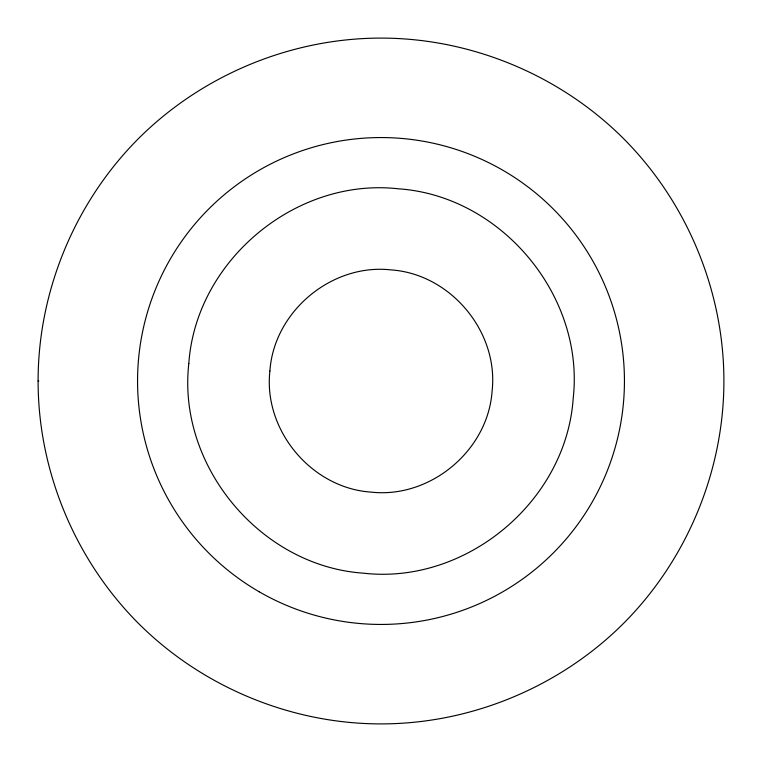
<?xml version="1.0" encoding="UTF-8"?>
<svg xmlns="http://www.w3.org/2000/svg" width="762" height="762" viewBox="0 0 762 762"><rect width="100%" height="100%" fill="white"/><g stroke="black" fill="none" stroke-linecap="round" stroke-linejoin="round"><path stroke-width="1.14" d="M38.1 381C38.071 291.046 75.009 202.187 138.532 138.532C202.187 75.009 291.046 38.071 381 38.1C470.954 38.071 559.813 75.009 623.468 138.532C686.991 202.187 723.929 291.046 723.9 381C723.929 470.954 686.991 559.813 623.468 623.468C559.813 686.991 470.954 723.929 381 723.9C291.046 723.929 202.187 686.991 138.532 623.468C75.009 559.813 38.071 470.954 38.1 381L38.776 381M188.805 363.665C177.194 466.125 260.747 566.29 363.665 573.195C466.125 584.806 566.29 501.253 573.195 398.335C584.806 295.875 501.253 195.71 398.335 188.805C295.875 177.194 195.71 260.747 188.805 363.665M269.9 370.98C263.185 430.206 311.487 488.109 370.98 492.1C430.206 498.815 488.109 450.513 492.1 391.02C498.815 331.794 450.513 273.891 391.02 269.9C331.794 263.185 273.891 311.487 269.9 370.98M259.28 591.826A243.44 243.44 0 0 0 624.44 381A243.44 243.44 0 0 0 259.28 170.174A243.44 243.44 0 0 0 259.28 591.826"/></g></svg>
